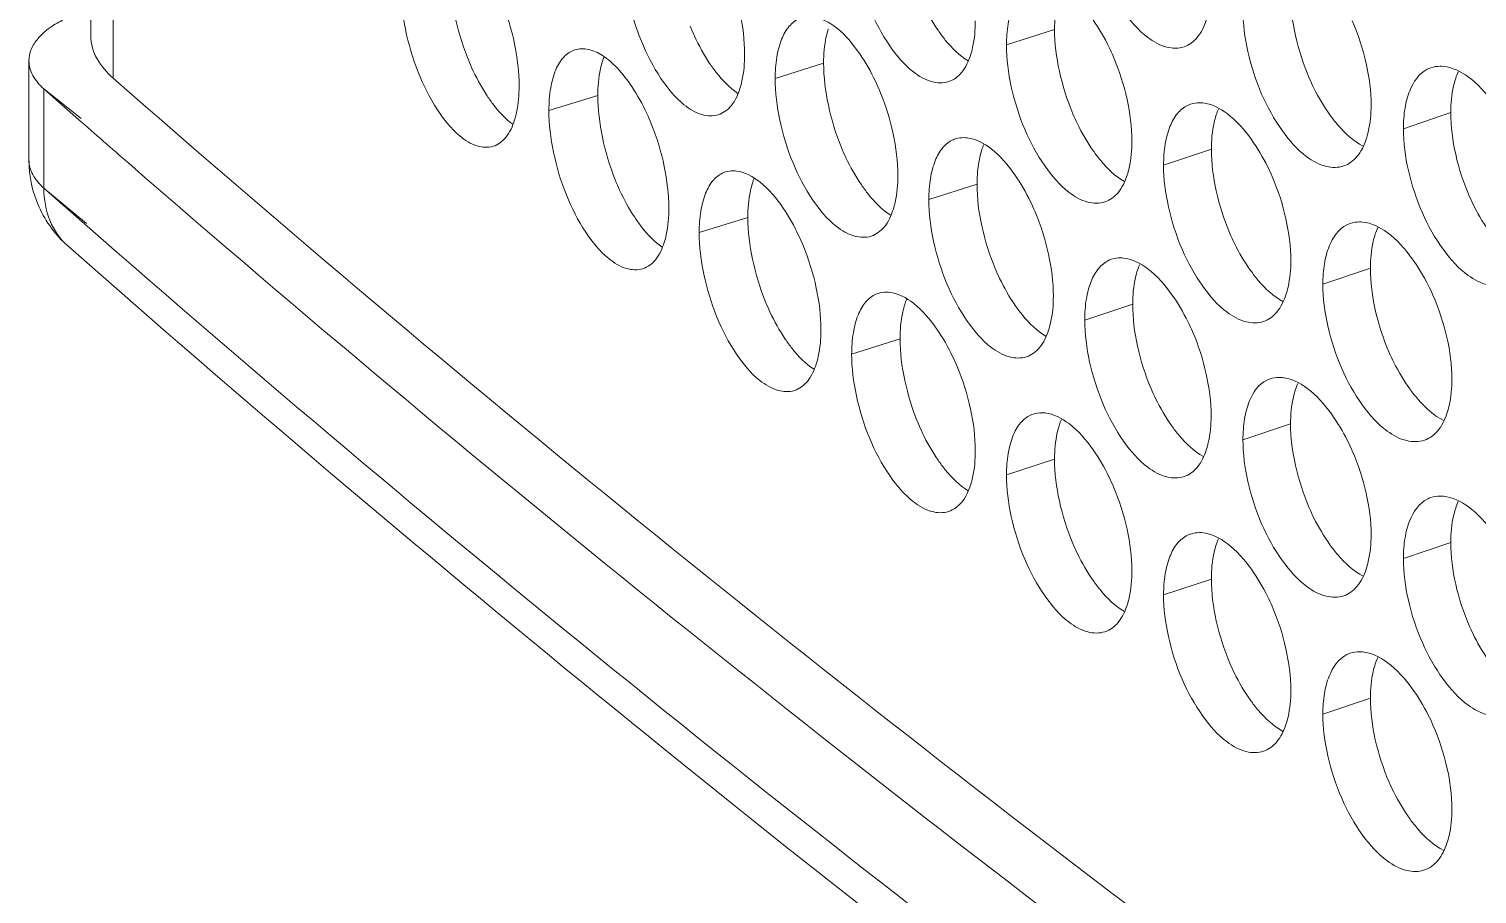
# Model space of a CAD drawing. Header units: millimetres. Extents: x 1177 to 4147, y 93 to 2194.
# Drawn here: x 2490.64 to 2517.18, y 741.37 to 757.22 of the extents above; entities that cross this region are included whole.
import ezdxf

# ---------------------------------------------------------------- set-up
doc = ezdxf.new("R2010")
doc.units = ezdxf.units.MM
doc.header["$LTSCALE"] = 0.1
doc.layers.get('0').update_dxf_attribs({"lineweight": 13})
doc.layers.add('标注', color=251, linetype='Continuous', lineweight=9)

# ---------------------------------------------------------------- blocks, each defined once
blk = doc.blocks.new('02')
for p, q in [((4328.801, 672.837), (4328.801, 680.658)), ((4329.392, 671.722), (4329.392, 680.019)), ((4327.185, 672.181), (4327.185, 669.581)), ((4328.551, 670.665), (4327.576, 671.441)), ((4328.194, 670.897), (4327.576, 671.441)), ((4327.576, 671.441), (4327.576, 668.843)), ((4328.482, 670.645), (4328.194, 670.897)), ((4328.688, 667.92), (4327.576, 668.843)), ((4328.641, 667.907), (4327.576, 668.843)), ((4328.203, 667.331), (4328.203, 667.331))]:
    blk.add_line(p, q)
blk.add_arc((4630.977, 1015.799), 458.95, 228.76839, 228.9865)
for points, knots in [([(4328.064, 673.242), (4327.934, 673.177), (4327.699, 673.036), (4327.413, 672.779), (4327.229, 672.491), (4327.185, 672.28), (4327.185, 672.181)], [0, 0, 0, 0, 0.301576, 0.565308, 0.793495, 1, 1, 1, 1]), ([(4328.801, 672.837), (4328.801, 672.728), (4328.823, 672.581), (4328.87, 672.442), (4328.883, 672.407)], [0, 0, 0, 0, 0.743533, 1, 1, 1, 1]), ([(4328.883, 672.407), (4328.907, 672.346), (4329.032, 672.087), (4329.227, 671.867), (4329.392, 671.722)], [0, 0, 0, 0, 0.230667, 1, 1, 1, 1]), ([(4327.185, 672.181), (4327.185, 672.049), (4327.268, 671.762), (4327.461, 671.542), (4327.576, 671.441)], [0, 0, 0, 0, 0.46273, 1, 1, 1, 1]), ([(4627.348, 522.744), (4597.363, 531.299), (4553.55, 545.69), (4497.641, 568.487), (4458.71, 586.649), (4422.281, 606.068), (4388.51, 626.659), (4357.551, 648.334), (4338.416, 663.815), (4329.392, 671.722)], [0, 0, 0, 0, 0.278685, 0.411475, 0.539478, 0.662459, 0.780251, 0.892768, 1, 1, 1, 1]), ([(4328.201, 667.333), (4327.886, 667.611), (4327.367, 668.309), (4327.185, 669.16), (4327.186, 669.581)], [0, 0, 0, 0, 0.499657, 1, 1, 1, 1]), ([(4327.576, 668.843), (4327.461, 668.944), (4327.269, 669.163), (4327.185, 669.449), (4327.185, 669.581)], [0, 0, 0, 0, 0.537199, 1, 1, 1, 1]), ([(4626.906, 521.428), (4597.052, 529.945), (4553.424, 544.261), (4497.732, 566.923), (4458.929, 584.973), (4422.597, 604.269), (4388.892, 624.729), (4357.964, 646.263), (4338.829, 661.641), (4329.798, 669.496)], [0, 0, 0, 0, 0.278468, 0.411196, 0.539177, 0.662176, 0.780023, 0.892638, 1, 1, 1, 1]), ([(4328.201, 667.333), (4328, 667.51), (4327.67, 667.987), (4327.576, 668.553), (4327.576, 668.843)], [0, 0, 0, 0, 0.480778, 1, 1, 1, 1]), ([(4628.518, 518.372), (4598.337, 526.935), (4554.235, 541.353), (4497.955, 564.22), (4458.766, 582.448), (4422.099, 601.945), (4388.114, 622.628), (4356.965, 644.402), (4337.717, 659.96), (4328.641, 667.907)], [0, 0, 0, 0, 0.278732, 0.411552, 0.539576, 0.662563, 0.780343, 0.892822, 1, 1, 1, 1]), ([(4328.202, 667.332), (4337.3, 659.316), (4356.601, 643.626), (4387.852, 621.677), (4421.956, 600.844), (4458.755, 581.215), (4498.091, 562.874), (4554.59, 539.876), (4598.873, 525.389), (4629.18, 516.79)], [0, 0, 0, 0, 0.107262, 0.219794, 0.337581, 0.460553, 0.588547, 0.721328, 1, 1, 1, 1])]:
    blk.add_open_spline(points, degree=3, knots=knots)
at = {"layer": '标注'}
for p, q in [((4354.039, 673), (4352.78, 672.592)), ((4347.992, 672.115), (4346.722, 671.716)), ((4342.08, 671.271), (4340.799, 670.881)), ((4364.411, 670.822), (4363.172, 670.4)), ((4358.144, 669.864), (4356.893, 669.451)), ((4352.008, 668.95), (4350.746, 668.545)), ((4346.007, 668.079), (4344.733, 667.683)), ((4362.307, 666.748), (4361.064, 666.329)), ((4356.084, 665.805), (4354.829, 665.394)), ((4349.993, 664.905), (4348.726, 664.503)), ((4360.218, 662.679), (4358.971, 662.262)), ((4354.039, 661.75), (4352.78, 661.342)), ((4364.411, 659.572), (4363.172, 659.15)), ((4358.144, 658.614), (4356.893, 658.201)), ((4362.307, 655.498), (4361.064, 655.079))]:
    blk.add_line(p, q, dxfattribs=at)
for centre, radius, start, end in [((4344.003, 671.604), 1.889, 159.2059, 162.6715), ((4364.121, 671.316), 0.718, 108.8885, 116.9547), ((4357.817, 670.389), 0.689, 108.3587, 115.3644), ((4351.646, 669.506), 0.661, 107.8363, 113.7), ((4353.87, 669.287), 1.825, 157.5283, 162.138), ((4345.609, 668.665), 0.633, 107.3212, 111.9576), ((4347.904, 668.414), 1.862, 158.5276, 162.4554), ((4362.005, 667.252), 0.708, 108.7111, 116.4326), ((4355.745, 666.34), 0.68, 108.1838, 114.818), ((4349.619, 665.471), 0.651, 107.6638, 113.1281), ((4351.866, 665.241), 1.837, 157.8589, 162.2429), ((4359.904, 663.193), 0.699, 108.5345, 115.9025), ((4353.688, 662.295), 0.67, 108.0096, 114.2633), ((4355.89, 662.088), 1.814, 157.2003, 162.034), ((4364.121, 660.066), 0.718, 108.8885, 116.9547), ((4357.817, 659.139), 0.689, 108.3587, 115.3644), ((4362.005, 656.002), 0.708, 108.7111, 116.4326)]:
    blk.add_arc(centre, radius, start, end, dxfattribs=at)
for points, knots in [([(4354.829, 676.644), (4354.829, 676.278), (4354.929, 675.522), (4355.269, 674.444), (4355.781, 673.501), (4356.232, 672.978), (4356.479, 672.791)], [0, 0, 0, 0, 0.255252, 0.52708, 0.784259, 1, 1, 1, 1]), ([(4348.726, 675.753), (4348.726, 675.387), (4348.824, 674.631), (4349.157, 673.551), (4349.657, 672.605), (4350.098, 672.078), (4350.341, 671.888)], [0, 0, 0, 0, 0.255833, 0.528153, 0.785258, 1, 1, 1, 1]), ([(4342.758, 674.905), (4342.758, 674.538), (4342.853, 673.782), (4343.179, 672.701), (4343.667, 671.752), (4344.099, 671.221), (4344.336, 671.029)], [0, 0, 0, 0, 0.256412, 0.529221, 0.786254, 1, 1, 1, 1]), ([(4345.924, 672.352), (4345.924, 672.718), (4345.828, 673.474), (4345.607, 674.201), (4345.459, 674.561)], [0, 0, 0, 0, 0.484437, 1, 1, 1, 1]), ([(4338.214, 674.482), (4338.214, 674.115), (4338.307, 673.359), (4338.52, 672.629), (4338.664, 672.267)], [0, 0, 0, 0, 0.484725, 1, 1, 1, 1]), ([(4353.413, 674.156), (4353.311, 674.11), (4353.114, 673.948), (4352.922, 673.587), (4352.804, 673.122), (4352.78, 672.777), (4352.78, 672.592)], [0, 0, 0, 0, 0.190641, 0.415947, 0.685903, 1, 1, 1, 1]), ([(4336.925, 674.098), (4336.925, 673.731), (4337.018, 672.975), (4337.335, 671.892), (4337.812, 670.941), (4338.234, 670.405), (4338.467, 670.211)], [0, 0, 0, 0, 0.256988, 0.530284, 0.787246, 1, 1, 1, 1]), ([(4350.464, 673.947), (4350.501, 673.858), (4350.651, 673.522), (4350.833, 673.2), (4350.988, 672.976)], [0, 0, 0, 0, 0.260144, 1, 1, 1, 1]), ([(4354.165, 673.897), (4354.143, 673.832), (4354.065, 673.539), (4354.039, 673.234), (4354.039, 673)], [0, 0, 0, 0, 0.226444, 1, 1, 1, 1]), ([(4360.218, 673.929), (4360.218, 673.563), (4360.319, 672.807), (4360.551, 672.084), (4360.707, 671.726)], [0, 0, 0, 0, 0.484301, 1, 1, 1, 1]), ([(4340.019, 671.523), (4340.019, 671.889), (4339.925, 672.645), (4339.709, 673.374), (4339.564, 673.736)], [0, 0, 0, 0, 0.484554, 1, 1, 1, 1]), ([(4358.971, 673.512), (4358.971, 673.146), (4359.072, 672.39), (4359.418, 671.313), (4359.938, 670.373), (4360.395, 669.852), (4360.644, 669.667)], [0, 0, 0, 0, 0.254863, 0.526363, 0.783591, 1, 1, 1, 1]), ([(4344.496, 673.086), (4344.532, 672.998), (4344.679, 672.661), (4344.857, 672.337), (4345.008, 672.111)], [0, 0, 0, 0, 0.260408, 1, 1, 1, 1]), ([(4347.36, 673.284), (4347.258, 673.241), (4347.058, 673.083), (4346.865, 672.721), (4346.746, 672.252), (4346.722, 671.903), (4346.722, 671.716)], [0, 0, 0, 0, 0.188092, 0.412143, 0.683021, 1, 1, 1, 1]), ([(4348.939, 672.358), (4348.766, 672.611), (4348.428, 673.027), (4347.935, 673.301), (4347.711, 673.328)], [0, 0, 0, 0, 0.576575, 1, 1, 1, 1]), ([(4348.115, 673.011), (4348.095, 672.946), (4348.017, 672.653), (4347.992, 672.348), (4347.992, 672.115)], [0, 0, 0, 0, 0.226033, 1, 1, 1, 1]), ([(4351.839, 672.327), (4351.86, 672.392), (4351.939, 672.684), (4351.964, 672.989), (4351.964, 673.223)], [0, 0, 0, 0, 0.22638, 1, 1, 1, 1]), ([(4354.039, 673), (4354.039, 672.634), (4354.138, 671.878), (4354.365, 671.153), (4354.517, 670.794)], [0, 0, 0, 0, 0.484416, 1, 1, 1, 1]), ([(4355.582, 672.281), (4355.544, 672.369), (4355.391, 672.705), (4355.204, 673.027), (4355.047, 673.25)], [0, 0, 0, 0, 0.259857, 1, 1, 1, 1]), ([(4357.429, 672.544), (4357.562, 672.588), (4357.824, 672.788), (4357.956, 673.078), (4358.009, 673.24)], [0, 0, 0, 0, 0.450132, 1, 1, 1, 1]), ([(4362.327, 671.021), (4362.327, 671.386), (4362.225, 672.142), (4361.99, 672.864), (4361.834, 673.221)], [0, 0, 0, 0, 0.484127, 1, 1, 1, 1]), ([(4350.988, 672.976), (4351.048, 672.889), (4351.271, 672.588), (4351.543, 672.315), (4351.774, 672.175)], [0, 0, 0, 0, 0.281645, 1, 1, 1, 1]), ([(4356.479, 672.791), (4356.627, 672.679), (4356.927, 672.505), (4357.286, 672.497), (4357.429, 672.544)], [0, 0, 0, 0, 0.551821, 1, 1, 1, 1]), ([(4338.664, 672.267), (4338.699, 672.178), (4338.842, 671.841), (4339.016, 671.516), (4339.164, 671.289)], [0, 0, 0, 0, 0.260671, 1, 1, 1, 1]), ([(4341.48, 672.465), (4341.372, 672.433), (4341.157, 672.288), (4340.95, 671.922), (4340.824, 671.439), (4340.799, 671.077), (4340.799, 670.881)], [0, 0, 0, 0, 0.184776, 0.405862, 0.677804, 1, 1, 1, 1]), ([(4342.966, 671.508), (4342.854, 671.676), (4342.627, 671.973), (4342.244, 672.315), (4341.855, 672.5), (4341.59, 672.499), (4341.48, 672.465)], [0, 0, 0, 0, 0.324351, 0.596195, 0.815556, 1, 1, 1, 1]), ([(4345.802, 671.457), (4345.822, 671.522), (4345.899, 671.814), (4345.924, 672.118), (4345.924, 672.352)], [0, 0, 0, 0, 0.225969, 1, 1, 1, 1]), ([(4349.463, 671.385), (4349.427, 671.474), (4349.276, 671.81), (4349.094, 672.133), (4348.939, 672.358)], [0, 0, 0, 0, 0.260123, 1, 1, 1, 1]), ([(4351.265, 671.633), (4351.396, 671.675), (4351.657, 671.875), (4351.786, 672.164), (4351.839, 672.327)], [0, 0, 0, 0, 0.447449, 1, 1, 1, 1]), ([(4352.78, 672.592), (4352.78, 672.226), (4352.879, 671.47), (4353.217, 670.392), (4353.725, 669.448), (4354.173, 668.923), (4354.418, 668.735)], [0, 0, 0, 0, 0.255445, 0.527438, 0.784592, 1, 1, 1, 1]), ([(4356.065, 670.077), (4356.065, 670.443), (4355.965, 671.199), (4355.735, 671.923), (4355.582, 672.281)], [0, 0, 0, 0, 0.484243, 1, 1, 1, 1]), ([(4342.2, 672.167), (4342.18, 672.102), (4342.104, 671.809), (4342.08, 671.505), (4342.08, 671.271)], [0, 0, 0, 0, 0.225626, 1, 1, 1, 1]), ([(4345.008, 672.111), (4345.065, 672.027), (4345.275, 671.736), (4345.529, 671.468), (4345.746, 671.326)], [0, 0, 0, 0, 0.280712, 1, 1, 1, 1]), ([(4347.992, 672.115), (4347.992, 671.748), (4348.089, 670.992), (4348.311, 670.265), (4348.46, 669.905)], [0, 0, 0, 0, 0.484532, 1, 1, 1, 1]), ([(4350.341, 671.888), (4350.484, 671.776), (4350.774, 671.602), (4351.125, 671.588), (4351.265, 671.633)], [0, 0, 0, 0, 0.553517, 1, 1, 1, 1]), ([(4363.795, 671.956), (4363.579, 671.846), (4363.334, 671.477), (4363.197, 670.92), (4363.172, 670.58), (4363.172, 670.4)], [0, 0, 0, 0, 0.417976, 0.688317, 1, 1, 1, 1]), ([(4364.219, 672.031), (4364.19, 672.034), (4364.079, 672.039), (4363.966, 672.022), (4363.888, 671.995)], [0, 0, 0, 0, 0.25872, 1, 1, 1, 1]), ([(4365.52, 671.085), (4365.334, 671.336), (4364.97, 671.751), (4364.453, 672.009), (4364.219, 672.031)], [0, 0, 0, 0, 0.570761, 1, 1, 1, 1]), ([(4339.899, 670.629), (4339.919, 670.694), (4339.995, 670.986), (4340.019, 671.29), (4340.019, 671.523)], [0, 0, 0, 0, 0.225563, 1, 1, 1, 1]), ([(4343.479, 670.531), (4343.443, 670.62), (4343.296, 670.958), (4343.118, 671.282), (4342.966, 671.508)], [0, 0, 0, 0, 0.260387, 1, 1, 1, 1]), ([(4346.722, 671.716), (4346.722, 671.349), (4346.819, 670.593), (4347.149, 669.513), (4347.646, 668.566), (4348.084, 668.037), (4348.324, 667.847)], [0, 0, 0, 0, 0.256026, 0.528509, 0.78559, 1, 1, 1, 1]), ([(4360.707, 671.726), (4360.745, 671.638), (4360.901, 671.303), (4361.09, 670.983), (4361.249, 670.761)], [0, 0, 0, 0, 0.2597, 1, 1, 1, 1]), ([(4364.542, 671.721), (4364.52, 671.656), (4364.438, 671.363), (4364.411, 671.057), (4364.411, 670.822)], [0, 0, 0, 0, 0.22714, 1, 1, 1, 1]), ([(4339.164, 671.289), (4339.217, 671.208), (4339.414, 670.926), (4339.651, 670.665), (4339.853, 670.52)], [0, 0, 0, 0, 0.279659, 1, 1, 1, 1]), ([(4342.08, 671.271), (4342.08, 670.905), (4342.174, 670.148), (4342.391, 669.42), (4342.537, 669.059)], [0, 0, 0, 0, 0.484648, 1, 1, 1, 1]), ([(4345.235, 670.765), (4345.365, 670.806), (4345.625, 671.006), (4345.75, 671.294), (4345.802, 671.457)], [0, 0, 0, 0, 0.444646, 1, 1, 1, 1]), ([(4349.936, 669.178), (4349.936, 669.544), (4349.838, 670.3), (4349.614, 671.025), (4349.463, 671.385)], [0, 0, 0, 0, 0.48436, 1, 1, 1, 1]), ([(4340.799, 670.881), (4340.799, 670.515), (4340.893, 669.758), (4341.216, 668.677), (4341.7, 667.727), (4342.129, 667.194), (4342.365, 667.002)], [0, 0, 0, 0, 0.256604, 0.529576, 0.786585, 1, 1, 1, 1]), ([(4344.336, 671.029), (4344.475, 670.917), (4344.755, 670.742), (4345.098, 670.723), (4345.235, 670.765)], [0, 0, 0, 0, 0.555309, 1, 1, 1, 1]), ([(4354.517, 670.794), (4354.554, 670.706), (4354.707, 670.37), (4354.891, 670.049), (4355.048, 669.825)], [0, 0, 0, 0, 0.259967, 1, 1, 1, 1]), ([(4357.522, 671.012), (4357.42, 670.963), (4357.225, 670.799), (4357.034, 670.438), (4356.916, 669.976), (4356.893, 669.634), (4356.893, 669.451)], [0, 0, 0, 0, 0.192296, 0.418401, 0.687759, 1, 1, 1, 1]), ([(4357.918, 671.075), (4357.89, 671.078), (4357.784, 671.084), (4357.675, 671.068), (4357.6, 671.043)], [0, 0, 0, 0, 0.258817, 1, 1, 1, 1]), ([(4359.192, 670.119), (4359.011, 670.371), (4358.656, 670.787), (4358.148, 671.051), (4357.918, 671.075)], [0, 0, 0, 0, 0.572892, 1, 1, 1, 1]), ([(4358.272, 670.762), (4358.25, 670.697), (4358.17, 670.404), (4358.144, 670.099), (4358.144, 669.864)], [0, 0, 0, 0, 0.226721, 1, 1, 1, 1]), ([(4361.249, 670.761), (4361.316, 670.67), (4361.561, 670.356), (4361.863, 670.074), (4362.117, 669.942)], [0, 0, 0, 0, 0.282942, 1, 1, 1, 1]), ([(4362.197, 670.123), (4362.219, 670.188), (4362.3, 670.481), (4362.327, 670.786), (4362.327, 671.021)], [0, 0, 0, 0, 0.227075, 1, 1, 1, 1]), ([(4364.411, 670.822), (4364.411, 670.456), (4364.514, 669.701), (4364.749, 668.978), (4364.907, 668.622)], [0, 0, 0, 0, 0.484224, 1, 1, 1, 1]), ([(4339.34, 669.94), (4339.469, 669.979), (4339.727, 670.179), (4339.848, 670.466), (4339.899, 670.629)], [0, 0, 0, 0, 0.441719, 1, 1, 1, 1]), ([(4343.941, 668.321), (4343.941, 668.687), (4343.845, 669.443), (4343.626, 670.171), (4343.479, 670.531)], [0, 0, 0, 0, 0.484476, 1, 1, 1, 1]), ([(4363.172, 670.4), (4363.172, 670.034), (4363.275, 669.278), (4363.626, 668.202), (4364.153, 667.264), (4364.616, 666.746), (4364.869, 666.562)], [0, 0, 0, 0, 0.254475, 0.525644, 0.782923, 1, 1, 1, 1]), ([(4338.467, 670.211), (4338.602, 670.099), (4338.872, 669.923), (4339.207, 669.899), (4339.34, 669.94)], [0, 0, 0, 0, 0.557203, 1, 1, 1, 1]), ([(4351.381, 670.111), (4351.278, 670.066), (4351.081, 669.905), (4350.888, 669.543), (4350.769, 669.077), (4350.746, 668.731), (4350.746, 668.545)], [0, 0, 0, 0, 0.1898, 0.414696, 0.684955, 1, 1, 1, 1]), ([(4351.749, 670.162), (4351.723, 670.165), (4351.62, 670.172), (4351.516, 670.158), (4351.444, 670.135)], [0, 0, 0, 0, 0.258928, 1, 1, 1, 1]), ([(4352.996, 669.198), (4352.819, 669.451), (4352.475, 669.866), (4351.975, 670.136), (4351.749, 670.162)], [0, 0, 0, 0, 0.575082, 1, 1, 1, 1]), ([(4355.938, 669.181), (4355.959, 669.246), (4356.039, 669.538), (4356.065, 669.843), (4356.065, 670.077)], [0, 0, 0, 0, 0.226657, 1, 1, 1, 1]), ([(4359.735, 669.153), (4359.697, 669.241), (4359.541, 669.576), (4359.352, 669.897), (4359.192, 670.119)], [0, 0, 0, 0, 0.259679, 1, 1, 1, 1]), ([(4361.612, 669.426), (4361.746, 669.471), (4362.008, 669.671), (4362.143, 669.961), (4362.197, 670.123)], [0, 0, 0, 0, 0.451858, 1, 1, 1, 1]), ([(4348.46, 669.905), (4348.496, 669.817), (4348.645, 669.48), (4348.826, 669.158), (4348.98, 668.933)], [0, 0, 0, 0, 0.260232, 1, 1, 1, 1]), ([(4352.133, 669.847), (4352.112, 669.782), (4352.034, 669.489), (4352.008, 669.184), (4352.008, 668.95)], [0, 0, 0, 0, 0.226307, 1, 1, 1, 1]), ([(4355.048, 669.825), (4355.111, 669.736), (4355.343, 669.431), (4355.627, 669.154), (4355.867, 669.017)], [0, 0, 0, 0, 0.282202, 1, 1, 1, 1]), ([(4358.144, 669.864), (4358.144, 669.498), (4358.244, 668.743), (4358.474, 668.019), (4358.629, 667.661)], [0, 0, 0, 0, 0.484339, 1, 1, 1, 1]), ([(4360.644, 669.667), (4360.796, 669.554), (4361.102, 669.382), (4361.467, 669.377), (4361.612, 669.426)], [0, 0, 0, 0, 0.550741, 1, 1, 1, 1]), ([(4345.373, 669.252), (4345.27, 669.21), (4345.069, 669.054), (4344.876, 668.691), (4344.756, 668.222), (4344.733, 667.871), (4344.733, 667.683)], [0, 0, 0, 0, 0.187225, 0.410841, 0.682034, 1, 1, 1, 1]), ([(4345.714, 669.293), (4345.689, 669.296), (4345.59, 669.304), (4345.49, 669.291), (4345.421, 669.269)], [0, 0, 0, 0, 0.259055, 1, 1, 1, 1]), ([(4346.933, 668.32), (4346.761, 668.573), (4346.426, 668.989), (4345.936, 669.265), (4345.714, 669.293)], [0, 0, 0, 0, 0.577332, 1, 1, 1, 1]), ([(4356.893, 669.451), (4356.893, 669.085), (4356.993, 668.329), (4357.336, 667.251), (4357.852, 666.309), (4358.306, 665.787), (4358.554, 665.601)], [0, 0, 0, 0, 0.255058, 0.526721, 0.783925, 1, 1, 1, 1]), ([(4342.537, 669.059), (4342.573, 668.97), (4342.718, 668.633), (4342.895, 668.309), (4343.045, 668.082)], [0, 0, 0, 0, 0.260496, 1, 1, 1, 1]), ([(4346.129, 668.975), (4346.108, 668.91), (4346.031, 668.617), (4346.007, 668.313), (4346.007, 668.079)], [0, 0, 0, 0, 0.225897, 1, 1, 1, 1]), ([(4348.98, 668.933), (4349.038, 668.847), (4349.258, 668.549), (4349.523, 668.278), (4349.749, 668.137)], [0, 0, 0, 0, 0.281347, 1, 1, 1, 1]), ([(4349.811, 668.282), (4349.832, 668.347), (4349.911, 668.639), (4349.936, 668.944), (4349.936, 669.178)], [0, 0, 0, 0, 0.226242, 1, 1, 1, 1]), ([(4352.008, 668.95), (4352.008, 668.584), (4352.107, 667.828), (4352.332, 667.102), (4352.483, 666.743)], [0, 0, 0, 0, 0.484455, 1, 1, 1, 1]), ([(4353.528, 668.228), (4353.49, 668.316), (4353.338, 668.652), (4353.153, 668.974), (4352.996, 669.198)], [0, 0, 0, 0, 0.259945, 1, 1, 1, 1]), ([(4355.359, 668.486), (4355.492, 668.529), (4355.754, 668.729), (4355.884, 669.019), (4355.938, 669.181)], [0, 0, 0, 0, 0.449251, 1, 1, 1, 1]), ([(4360.225, 666.951), (4360.225, 667.317), (4360.123, 668.072), (4359.891, 668.796), (4359.735, 669.153)], [0, 0, 0, 0, 0.484165, 1, 1, 1, 1]), ([(4350.746, 668.545), (4350.746, 668.179), (4350.844, 667.423), (4351.18, 666.344), (4351.684, 665.399), (4352.128, 664.873), (4352.372, 664.684)], [0, 0, 0, 0, 0.255639, 0.527795, 0.784925, 1, 1, 1, 1]), ([(4354.418, 668.735), (4354.565, 668.623), (4354.861, 668.449), (4355.217, 668.439), (4355.359, 668.486)], [0, 0, 0, 0, 0.552376, 1, 1, 1, 1]), ([(4364.907, 668.622), (4364.945, 668.534), (4365.103, 668.2), (4365.295, 667.881), (4365.457, 667.66)], [0, 0, 0, 0, 0.259522, 1, 1, 1, 1]), ([(4343.045, 668.082), (4343.1, 668), (4343.306, 667.711), (4343.555, 667.446), (4343.766, 667.302)], [0, 0, 0, 0, 0.280375, 1, 1, 1, 1]), ([(4343.819, 667.426), (4343.84, 667.491), (4343.916, 667.783), (4343.941, 668.087), (4343.941, 668.321)], [0, 0, 0, 0, 0.225833, 1, 1, 1, 1]), ([(4346.007, 668.079), (4346.007, 667.712), (4346.102, 666.956), (4346.323, 666.229), (4346.471, 665.868)], [0, 0, 0, 0, 0.484571, 1, 1, 1, 1]), ([(4347.454, 667.346), (4347.417, 667.434), (4347.268, 667.771), (4347.087, 668.095), (4346.933, 668.32)], [0, 0, 0, 0, 0.260211, 1, 1, 1, 1]), ([(4349.24, 667.589), (4349.371, 667.631), (4349.632, 667.831), (4349.759, 668.12), (4349.811, 668.282)], [0, 0, 0, 0, 0.446528, 1, 1, 1, 1]), ([(4354.007, 666.023), (4354.007, 666.389), (4353.908, 667.144), (4353.68, 667.869), (4353.528, 668.228)], [0, 0, 0, 0, 0.484282, 1, 1, 1, 1]), ([(4348.324, 667.847), (4348.466, 667.735), (4348.753, 667.56), (4349.101, 667.545), (4349.24, 667.589)], [0, 0, 0, 0, 0.554103, 1, 1, 1, 1]), ([(4361.689, 667.886), (4361.473, 667.779), (4361.227, 667.409), (4361.089, 666.851), (4361.064, 666.51), (4361.064, 666.329)], [0, 0, 0, 0, 0.41671, 0.687379, 1, 1, 1, 1]), ([(4362.104, 667.957), (4362.076, 667.96), (4361.966, 667.966), (4361.855, 667.949), (4361.778, 667.923)], [0, 0, 0, 0, 0.258751, 1, 1, 1, 1]), ([(4363.396, 667.008), (4363.212, 667.26), (4362.851, 667.674), (4362.336, 667.935), (4362.104, 667.957)], [0, 0, 0, 0, 0.571465, 1, 1, 1, 1]), ([(4343.255, 666.735), (4343.385, 666.775), (4343.644, 666.975), (4343.768, 667.264), (4343.819, 667.426)], [0, 0, 0, 0, 0.443684, 1, 1, 1, 1]), ([(4344.733, 667.683), (4344.733, 667.317), (4344.829, 666.56), (4345.156, 665.479), (4345.649, 664.532), (4346.084, 664.002), (4346.323, 663.811)], [0, 0, 0, 0, 0.256219, 0.528865, 0.785923, 1, 1, 1, 1]), ([(4347.923, 665.138), (4347.923, 665.504), (4347.825, 666.259), (4347.603, 666.986), (4347.454, 667.346)], [0, 0, 0, 0, 0.484398, 1, 1, 1, 1]), ([(4358.629, 667.661), (4358.667, 667.573), (4358.821, 667.237), (4359.009, 666.917), (4359.168, 666.694)], [0, 0, 0, 0, 0.259789, 1, 1, 1, 1]), ([(4362.437, 667.646), (4362.415, 667.581), (4362.334, 667.288), (4362.307, 666.983), (4362.307, 666.748)], [0, 0, 0, 0, 0.227, 1, 1, 1, 1]), ([(4342.365, 667.002), (4342.502, 666.89), (4342.779, 666.714), (4343.119, 666.694), (4343.255, 666.735)], [0, 0, 0, 0, 0.555929, 1, 1, 1, 1]), ([(4355.46, 666.957), (4355.358, 666.909), (4355.162, 666.746), (4354.971, 666.385), (4354.852, 665.921), (4354.829, 665.578), (4354.829, 665.394)], [0, 0, 0, 0, 0.191473, 0.417182, 0.686837, 1, 1, 1, 1]), ([(4355.847, 667.016), (4355.82, 667.019), (4355.714, 667.025), (4355.608, 667.01), (4355.533, 666.986)], [0, 0, 0, 0, 0.258853, 1, 1, 1, 1]), ([(4357.112, 666.057), (4356.932, 666.31), (4356.581, 666.725), (4356.076, 666.991), (4355.847, 667.016)], [0, 0, 0, 0, 0.573616, 1, 1, 1, 1]), ([(4360.096, 666.054), (4360.118, 666.119), (4360.198, 666.412), (4360.225, 666.717), (4360.225, 666.951)], [0, 0, 0, 0, 0.226935, 1, 1, 1, 1]), ([(4363.947, 666.044), (4363.908, 666.132), (4363.749, 666.467), (4363.558, 666.787), (4363.396, 667.008)], [0, 0, 0, 0, 0.2595, 1, 1, 1, 1]), ([(4352.483, 666.743), (4352.52, 666.655), (4352.671, 666.319), (4352.855, 665.997), (4353.01, 665.773)], [0, 0, 0, 0, 0.260055, 1, 1, 1, 1]), ([(4356.211, 666.702), (4356.189, 666.637), (4356.11, 666.344), (4356.084, 666.039), (4356.084, 665.805)], [0, 0, 0, 0, 0.226582, 1, 1, 1, 1]), ([(4359.168, 666.694), (4359.233, 666.604), (4359.473, 666.292), (4359.769, 666.012), (4360.019, 665.878)], [0, 0, 0, 0, 0.282708, 1, 1, 1, 1]), ([(4362.307, 666.748), (4362.307, 666.382), (4362.409, 665.627), (4362.643, 664.904), (4362.799, 664.547)], [0, 0, 0, 0, 0.484262, 1, 1, 1, 1]), ([(4364.869, 666.562), (4365.023, 666.45), (4365.337, 666.278), (4365.706, 666.276), (4365.854, 666.327)], [0, 0, 0, 0, 0.549699, 1, 1, 1, 1]), ([(4361.064, 666.329), (4361.064, 665.963), (4361.166, 665.207), (4361.515, 664.13), (4362.038, 663.191), (4362.498, 662.671), (4362.749, 662.487)], [0, 0, 0, 0, 0.254669, 0.526003, 0.783257, 1, 1, 1, 1]), ([(4346.471, 665.868), (4346.507, 665.78), (4346.655, 665.443), (4346.834, 665.12), (4346.987, 664.895)], [0, 0, 0, 0, 0.26032, 1, 1, 1, 1]), ([(4349.363, 666.07), (4349.26, 666.026), (4349.062, 665.866), (4348.869, 665.505), (4348.75, 665.037), (4348.726, 664.69), (4348.726, 664.503)], [0, 0, 0, 0, 0.188951, 0.413428, 0.683995, 1, 1, 1, 1]), ([(4349.722, 666.118), (4349.696, 666.121), (4349.595, 666.128), (4349.493, 666.114), (4349.421, 666.092)], [0, 0, 0, 0, 0.258969, 1, 1, 1, 1]), ([(4350.96, 665.151), (4350.785, 665.403), (4350.444, 665.819), (4349.948, 666.091), (4349.722, 666.118)], [0, 0, 0, 0, 0.575826, 1, 1, 1, 1]), ([(4350.117, 665.802), (4350.096, 665.736), (4350.018, 665.444), (4349.993, 665.139), (4349.993, 664.905)], [0, 0, 0, 0, 0.226169, 1, 1, 1, 1]), ([(4353.881, 665.126), (4353.902, 665.191), (4353.981, 665.484), (4354.007, 665.789), (4354.007, 666.023)], [0, 0, 0, 0, 0.226518, 1, 1, 1, 1]), ([(4356.084, 665.805), (4356.084, 665.439), (4356.183, 664.683), (4356.412, 663.958), (4356.565, 663.6)], [0, 0, 0, 0, 0.484378, 1, 1, 1, 1]), ([(4357.651, 665.09), (4357.613, 665.178), (4357.458, 665.513), (4357.271, 665.834), (4357.112, 666.057)], [0, 0, 0, 0, 0.259768, 1, 1, 1, 1]), ([(4359.513, 665.357), (4359.646, 665.402), (4359.909, 665.602), (4360.042, 665.892), (4360.096, 666.054)], [0, 0, 0, 0, 0.451001, 1, 1, 1, 1]), ([(4364.444, 663.845), (4364.444, 664.211), (4364.34, 664.966), (4364.104, 665.688), (4363.947, 666.044)], [0, 0, 0, 0, 0.484088, 1, 1, 1, 1]), ([(4353.01, 665.773), (4353.072, 665.685), (4353.3, 665.382), (4353.577, 665.107), (4353.813, 664.968)], [0, 0, 0, 0, 0.28193, 1, 1, 1, 1]), ([(4358.554, 665.601), (4358.704, 665.489), (4359.007, 665.316), (4359.369, 665.309), (4359.513, 665.357)], [0, 0, 0, 0, 0.551276, 1, 1, 1, 1]), ([(4347.799, 664.242), (4347.82, 664.307), (4347.897, 664.599), (4347.923, 664.904), (4347.923, 665.138)], [0, 0, 0, 0, 0.226105, 1, 1, 1, 1]), ([(4351.488, 664.179), (4351.451, 664.267), (4351.299, 664.604), (4351.116, 664.926), (4350.96, 665.151)], [0, 0, 0, 0, 0.260034, 1, 1, 1, 1]), ([(4353.305, 664.432), (4353.437, 664.475), (4353.698, 664.675), (4353.828, 664.964), (4353.881, 665.126)], [0, 0, 0, 0, 0.448356, 1, 1, 1, 1]), ([(4354.829, 665.394), (4354.829, 665.028), (4354.929, 664.272), (4355.269, 663.194), (4355.781, 662.251), (4356.232, 661.728), (4356.479, 661.541)], [0, 0, 0, 0, 0.255252, 0.52708, 0.784259, 1, 1, 1, 1]), ([(4358.138, 662.887), (4358.138, 663.253), (4358.037, 664.008), (4357.806, 664.732), (4357.651, 665.09)], [0, 0, 0, 0, 0.484204, 1, 1, 1, 1]), ([(4346.987, 664.895), (4347.044, 664.81), (4347.259, 664.515), (4347.519, 664.246), (4347.74, 664.104)], [0, 0, 0, 0, 0.281036, 1, 1, 1, 1]), ([(4349.993, 664.905), (4349.993, 664.539), (4350.09, 663.783), (4350.314, 663.056), (4350.464, 662.697)], [0, 0, 0, 0, 0.484494, 1, 1, 1, 1]), ([(4352.372, 664.684), (4352.517, 664.572), (4352.81, 664.398), (4353.164, 664.386), (4353.305, 664.432)], [0, 0, 0, 0, 0.552941, 1, 1, 1, 1]), ([(4348.726, 664.503), (4348.726, 664.137), (4348.824, 663.381), (4349.157, 662.301), (4349.657, 661.355), (4350.098, 660.828), (4350.341, 660.638)], [0, 0, 0, 0, 0.255833, 0.528153, 0.785258, 1, 1, 1, 1]), ([(4362.799, 664.547), (4362.838, 664.459), (4362.995, 664.124), (4363.185, 663.804), (4363.346, 663.583)], [0, 0, 0, 0, 0.259611, 1, 1, 1, 1]), ([(4347.23, 663.55), (4347.361, 663.591), (4347.621, 663.791), (4347.747, 664.08), (4347.799, 664.242)], [0, 0, 0, 0, 0.445594, 1, 1, 1, 1]), ([(4351.964, 661.973), (4351.964, 662.339), (4351.866, 663.095), (4351.639, 663.82), (4351.488, 664.179)], [0, 0, 0, 0, 0.484321, 1, 1, 1, 1]), ([(4346.323, 663.811), (4346.463, 663.699), (4346.747, 663.524), (4347.092, 663.506), (4347.23, 663.55)], [0, 0, 0, 0, 0.554701, 1, 1, 1, 1]), ([(4356.565, 663.6), (4356.603, 663.512), (4356.757, 663.176), (4356.943, 662.855), (4357.101, 662.632)], [0, 0, 0, 0, 0.259878, 1, 1, 1, 1]), ([(4359.598, 663.822), (4359.381, 663.716), (4359.133, 663.346), (4358.996, 662.787), (4358.971, 662.444), (4358.971, 662.262)], [0, 0, 0, 0, 0.415426, 0.686428, 1, 1, 1, 1]), ([(4360.004, 663.889), (4359.976, 663.892), (4359.867, 663.897), (4359.758, 663.881), (4359.681, 663.856)], [0, 0, 0, 0, 0.258783, 1, 1, 1, 1]), ([(4361.287, 662.936), (4361.104, 663.188), (4360.746, 663.603), (4360.235, 663.865), (4360.004, 663.889)], [0, 0, 0, 0, 0.572175, 1, 1, 1, 1]), ([(4360.347, 663.577), (4360.325, 663.512), (4360.245, 663.219), (4360.218, 662.913), (4360.218, 662.679)], [0, 0, 0, 0, 0.22686, 1, 1, 1, 1]), ([(4363.346, 663.583), (4363.413, 663.49), (4363.663, 663.174), (4363.971, 662.891), (4364.229, 662.76)], [0, 0, 0, 0, 0.283164, 1, 1, 1, 1]), ([(4364.312, 662.947), (4364.334, 663.012), (4364.416, 663.305), (4364.444, 663.611), (4364.444, 663.845)], [0, 0, 0, 0, 0.227216, 1, 1, 1, 1]), ([(4353.413, 662.906), (4353.311, 662.86), (4353.114, 662.698), (4352.922, 662.337), (4352.804, 661.872), (4352.78, 661.527), (4352.78, 661.342)], [0, 0, 0, 0, 0.190641, 0.415947, 0.685903, 1, 1, 1, 1]), ([(4353.791, 662.962), (4353.764, 662.965), (4353.66, 662.971), (4353.554, 662.957), (4353.481, 662.933)], [0, 0, 0, 0, 0.25889, 1, 1, 1, 1]), ([(4355.047, 662), (4354.868, 662.253), (4354.52, 662.668), (4354.018, 662.936), (4353.791, 662.962)], [0, 0, 0, 0, 0.574346, 1, 1, 1, 1]), ([(4358.009, 661.99), (4358.031, 662.055), (4358.111, 662.347), (4358.138, 662.653), (4358.138, 662.887)], [0, 0, 0, 0, 0.226796, 1, 1, 1, 1]), ([(4361.834, 661.971), (4361.795, 662.059), (4361.638, 662.394), (4361.447, 662.714), (4361.287, 662.936)], [0, 0, 0, 0, 0.259589, 1, 1, 1, 1]), ([(4363.726, 662.249), (4363.86, 662.295), (4364.123, 662.495), (4364.258, 662.785), (4364.312, 662.947)], [0, 0, 0, 0, 0.452702, 1, 1, 1, 1]), ([(4350.464, 662.697), (4350.501, 662.608), (4350.651, 662.272), (4350.833, 661.95), (4350.988, 661.726)], [0, 0, 0, 0, 0.260144, 1, 1, 1, 1]), ([(4354.165, 662.647), (4354.143, 662.582), (4354.065, 662.289), (4354.039, 661.984), (4354.039, 661.75)], [0, 0, 0, 0, 0.226444, 1, 1, 1, 1]), ([(4357.101, 662.632), (4357.164, 662.543), (4357.401, 662.234), (4357.691, 661.955), (4357.935, 661.82)], [0, 0, 0, 0, 0.282461, 1, 1, 1, 1]), ([(4360.218, 662.679), (4360.218, 662.313), (4360.319, 661.557), (4360.551, 660.834), (4360.707, 660.476)], [0, 0, 0, 0, 0.484301, 1, 1, 1, 1]), ([(4362.749, 662.487), (4362.902, 662.375), (4363.212, 662.203), (4363.579, 662.199), (4363.726, 662.249)], [0, 0, 0, 0, 0.550215, 1, 1, 1, 1]), ([(4358.971, 662.262), (4358.971, 661.896), (4359.072, 661.14), (4359.418, 660.063), (4359.938, 659.123), (4360.395, 658.602), (4360.644, 658.417)], [0, 0, 0, 0, 0.254863, 0.526363, 0.783591, 1, 1, 1, 1]), ([(4350.988, 661.726), (4351.048, 661.639), (4351.271, 661.338), (4351.543, 661.065), (4351.774, 660.925)], [0, 0, 0, 0, 0.281645, 1, 1, 1, 1]), ([(4351.839, 661.077), (4351.86, 661.142), (4351.939, 661.434), (4351.964, 661.739), (4351.964, 661.973)], [0, 0, 0, 0, 0.22638, 1, 1, 1, 1]), ([(4354.039, 661.75), (4354.039, 661.384), (4354.138, 660.628), (4354.365, 659.903), (4354.517, 659.544)], [0, 0, 0, 0, 0.484416, 1, 1, 1, 1]), ([(4355.582, 661.031), (4355.544, 661.119), (4355.391, 661.455), (4355.204, 661.777), (4355.047, 662)], [0, 0, 0, 0, 0.259857, 1, 1, 1, 1]), ([(4357.429, 661.294), (4357.562, 661.338), (4357.824, 661.538), (4357.956, 661.828), (4358.009, 661.99)], [0, 0, 0, 0, 0.450132, 1, 1, 1, 1]), ([(4362.327, 659.771), (4362.327, 660.136), (4362.225, 660.892), (4361.99, 661.614), (4361.834, 661.971)], [0, 0, 0, 0, 0.484127, 1, 1, 1, 1]), ([(4352.78, 661.342), (4352.78, 660.976), (4352.879, 660.22), (4353.217, 659.142), (4353.725, 658.198), (4354.173, 657.673), (4354.418, 657.485)], [0, 0, 0, 0, 0.255445, 0.527438, 0.784592, 1, 1, 1, 1]), ([(4356.479, 661.541), (4356.627, 661.429), (4356.927, 661.255), (4357.286, 661.247), (4357.429, 661.294)], [0, 0, 0, 0, 0.551821, 1, 1, 1, 1]), ([(4351.265, 660.383), (4351.396, 660.425), (4351.657, 660.625), (4351.786, 660.914), (4351.839, 661.077)], [0, 0, 0, 0, 0.447449, 1, 1, 1, 1]), ([(4356.065, 658.827), (4356.065, 659.193), (4355.965, 659.949), (4355.735, 660.673), (4355.582, 661.031)], [0, 0, 0, 0, 0.484243, 1, 1, 1, 1]), ([(4350.341, 660.638), (4350.484, 660.526), (4350.774, 660.352), (4351.125, 660.338), (4351.265, 660.383)], [0, 0, 0, 0, 0.553517, 1, 1, 1, 1]), ([(4363.795, 660.706), (4363.579, 660.596), (4363.334, 660.227), (4363.197, 659.67), (4363.172, 659.33), (4363.172, 659.15)], [0, 0, 0, 0, 0.417976, 0.688317, 1, 1, 1, 1]), ([(4364.219, 660.781), (4364.19, 660.784), (4364.079, 660.789), (4363.966, 660.772), (4363.888, 660.745)], [0, 0, 0, 0, 0.25872, 1, 1, 1, 1]), ([(4365.52, 659.835), (4365.334, 660.086), (4364.97, 660.501), (4364.453, 660.759), (4364.219, 660.781)], [0, 0, 0, 0, 0.570761, 1, 1, 1, 1]), ([(4360.707, 660.476), (4360.745, 660.388), (4360.901, 660.053), (4361.09, 659.733), (4361.249, 659.511)], [0, 0, 0, 0, 0.2597, 1, 1, 1, 1]), ([(4364.542, 660.471), (4364.52, 660.406), (4364.438, 660.113), (4364.411, 659.807), (4364.411, 659.572)], [0, 0, 0, 0, 0.22714, 1, 1, 1, 1]), ([(4357.522, 659.762), (4357.42, 659.713), (4357.225, 659.549), (4357.034, 659.188), (4356.916, 658.726), (4356.893, 658.384), (4356.893, 658.201)], [0, 0, 0, 0, 0.192296, 0.418401, 0.687759, 1, 1, 1, 1]), ([(4357.918, 659.825), (4357.89, 659.828), (4357.784, 659.834), (4357.675, 659.818), (4357.6, 659.793)], [0, 0, 0, 0, 0.258817, 1, 1, 1, 1]), ([(4359.192, 658.869), (4359.011, 659.121), (4358.656, 659.537), (4358.148, 659.801), (4357.918, 659.825)], [0, 0, 0, 0, 0.572892, 1, 1, 1, 1]), ([(4362.197, 658.873), (4362.219, 658.938), (4362.3, 659.231), (4362.327, 659.536), (4362.327, 659.771)], [0, 0, 0, 0, 0.227075, 1, 1, 1, 1]), ([(4354.517, 659.544), (4354.554, 659.456), (4354.707, 659.12), (4354.891, 658.799), (4355.048, 658.575)], [0, 0, 0, 0, 0.259967, 1, 1, 1, 1]), ([(4358.272, 659.512), (4358.25, 659.447), (4358.17, 659.154), (4358.144, 658.849), (4358.144, 658.614)], [0, 0, 0, 0, 0.226721, 1, 1, 1, 1]), ([(4361.249, 659.511), (4361.316, 659.42), (4361.561, 659.106), (4361.863, 658.824), (4362.117, 658.692)], [0, 0, 0, 0, 0.282942, 1, 1, 1, 1]), ([(4364.411, 659.572), (4364.411, 659.206), (4364.514, 658.451), (4364.749, 657.728), (4364.907, 657.372)], [0, 0, 0, 0, 0.484224, 1, 1, 1, 1]), ([(4363.172, 659.15), (4363.172, 658.784), (4363.275, 658.028), (4363.626, 656.952), (4364.153, 656.014), (4364.616, 655.496), (4364.869, 655.312)], [0, 0, 0, 0, 0.254475, 0.525644, 0.782923, 1, 1, 1, 1]), ([(4355.938, 657.931), (4355.959, 657.996), (4356.039, 658.288), (4356.065, 658.593), (4356.065, 658.827)], [0, 0, 0, 0, 0.226657, 1, 1, 1, 1]), ([(4358.144, 658.614), (4358.144, 658.248), (4358.244, 657.493), (4358.474, 656.769), (4358.629, 656.411)], [0, 0, 0, 0, 0.484339, 1, 1, 1, 1]), ([(4359.735, 657.903), (4359.697, 657.991), (4359.541, 658.326), (4359.352, 658.647), (4359.192, 658.869)], [0, 0, 0, 0, 0.259679, 1, 1, 1, 1]), ([(4361.612, 658.176), (4361.746, 658.221), (4362.008, 658.421), (4362.143, 658.711), (4362.197, 658.873)], [0, 0, 0, 0, 0.451858, 1, 1, 1, 1]), ([(4355.048, 658.575), (4355.111, 658.486), (4355.343, 658.181), (4355.627, 657.904), (4355.867, 657.767)], [0, 0, 0, 0, 0.282202, 1, 1, 1, 1]), ([(4360.644, 658.417), (4360.796, 658.304), (4361.102, 658.132), (4361.467, 658.127), (4361.612, 658.176)], [0, 0, 0, 0, 0.550741, 1, 1, 1, 1]), ([(4355.359, 657.236), (4355.492, 657.279), (4355.754, 657.479), (4355.884, 657.769), (4355.938, 657.931)], [0, 0, 0, 0, 0.449251, 1, 1, 1, 1]), ([(4356.893, 658.201), (4356.893, 657.835), (4356.993, 657.079), (4357.336, 656.001), (4357.852, 655.059), (4358.306, 654.537), (4358.554, 654.351)], [0, 0, 0, 0, 0.255058, 0.526721, 0.783925, 1, 1, 1, 1]), ([(4360.225, 655.701), (4360.225, 656.067), (4360.123, 656.822), (4359.891, 657.546), (4359.735, 657.903)], [0, 0, 0, 0, 0.484165, 1, 1, 1, 1]), ([(4354.418, 657.485), (4354.565, 657.373), (4354.861, 657.199), (4355.217, 657.189), (4355.359, 657.236)], [0, 0, 0, 0, 0.552376, 1, 1, 1, 1]), ([(4364.907, 657.372), (4364.945, 657.284), (4365.103, 656.95), (4365.295, 656.631), (4365.457, 656.41)], [0, 0, 0, 0, 0.259522, 1, 1, 1, 1]), ([(4362.104, 656.707), (4362.076, 656.71), (4361.966, 656.716), (4361.855, 656.699), (4361.778, 656.673)], [0, 0, 0, 0, 0.258751, 1, 1, 1, 1]), ([(4363.396, 655.758), (4363.212, 656.01), (4362.851, 656.424), (4362.336, 656.685), (4362.104, 656.707)], [0, 0, 0, 0, 0.571465, 1, 1, 1, 1]), ([(4358.629, 656.411), (4358.667, 656.323), (4358.821, 655.987), (4359.009, 655.667), (4359.168, 655.444)], [0, 0, 0, 0, 0.259789, 1, 1, 1, 1]), ([(4361.689, 656.636), (4361.473, 656.529), (4361.227, 656.159), (4361.089, 655.601), (4361.064, 655.26), (4361.064, 655.079)], [0, 0, 0, 0, 0.41671, 0.687379, 1, 1, 1, 1]), ([(4362.437, 656.396), (4362.415, 656.331), (4362.334, 656.038), (4362.307, 655.733), (4362.307, 655.498)], [0, 0, 0, 0, 0.227, 1, 1, 1, 1]), ([(4360.096, 654.804), (4360.118, 654.869), (4360.198, 655.162), (4360.225, 655.467), (4360.225, 655.701)], [0, 0, 0, 0, 0.226935, 1, 1, 1, 1]), ([(4363.947, 654.794), (4363.908, 654.882), (4363.749, 655.217), (4363.558, 655.537), (4363.396, 655.758)], [0, 0, 0, 0, 0.2595, 1, 1, 1, 1]), ([(4359.168, 655.444), (4359.233, 655.354), (4359.473, 655.042), (4359.769, 654.762), (4360.019, 654.628)], [0, 0, 0, 0, 0.282708, 1, 1, 1, 1]), ([(4362.307, 655.498), (4362.307, 655.132), (4362.409, 654.377), (4362.643, 653.654), (4362.799, 653.297)], [0, 0, 0, 0, 0.484262, 1, 1, 1, 1]), ([(4364.869, 655.312), (4365.023, 655.2), (4365.337, 655.028), (4365.706, 655.026), (4365.854, 655.077)], [0, 0, 0, 0, 0.549699, 1, 1, 1, 1]), ([(4359.513, 654.107), (4359.646, 654.152), (4359.909, 654.352), (4360.042, 654.642), (4360.096, 654.804)], [0, 0, 0, 0, 0.451001, 1, 1, 1, 1]), ([(4361.064, 655.079), (4361.064, 654.713), (4361.166, 653.957), (4361.515, 652.88), (4362.038, 651.941), (4362.498, 651.421), (4362.749, 651.237)], [0, 0, 0, 0, 0.254669, 0.526003, 0.783257, 1, 1, 1, 1]), ([(4364.444, 652.595), (4364.444, 652.961), (4364.34, 653.716), (4364.104, 654.438), (4363.947, 654.794)], [0, 0, 0, 0, 0.484088, 1, 1, 1, 1]), ([(4358.554, 654.351), (4358.704, 654.239), (4359.007, 654.066), (4359.369, 654.059), (4359.513, 654.107)], [0, 0, 0, 0, 0.551276, 1, 1, 1, 1]), ([(4362.799, 653.297), (4362.838, 653.209), (4362.995, 652.874), (4363.185, 652.554), (4363.346, 652.333)], [0, 0, 0, 0, 0.259611, 1, 1, 1, 1]), ([(4364.312, 651.697), (4364.334, 651.762), (4364.416, 652.055), (4364.444, 652.361), (4364.444, 652.595)], [0, 0, 0, 0, 0.227216, 1, 1, 1, 1]), ([(4363.346, 652.333), (4363.413, 652.24), (4363.663, 651.924), (4363.971, 651.641), (4364.229, 651.51)], [0, 0, 0, 0, 0.283164, 1, 1, 1, 1]), ([(4363.726, 650.999), (4363.86, 651.045), (4364.123, 651.245), (4364.258, 651.535), (4364.312, 651.697)], [0, 0, 0, 0, 0.452702, 1, 1, 1, 1]), ([(4362.749, 651.237), (4362.902, 651.125), (4363.212, 650.953), (4363.579, 650.949), (4363.726, 650.999)], [0, 0, 0, 0, 0.550215, 1, 1, 1, 1])]:
    blk.add_open_spline(points, degree=3, knots=knots, dxfattribs=at)
for points in [[(4364.608, 671.891), (4364.583, 671.835), (4364.561, 671.779), (4364.542, 671.721)], [(4358.33, 670.916), (4358.308, 670.866), (4358.289, 670.814), (4358.272, 670.762)], [(4362.501, 667.811), (4362.477, 667.757), (4362.456, 667.702), (4362.437, 667.646)], [(4356.267, 666.851), (4356.246, 666.802), (4356.227, 666.753), (4356.211, 666.702)], [(4360.408, 663.736), (4360.385, 663.684), (4360.365, 663.631), (4360.347, 663.577)], [(4364.608, 660.641), (4364.583, 660.585), (4364.561, 660.529), (4364.542, 660.471)], [(4358.33, 659.666), (4358.308, 659.616), (4358.289, 659.564), (4358.272, 659.512)], [(4362.501, 656.561), (4362.477, 656.507), (4362.456, 656.452), (4362.437, 656.396)]]:
    blk.add_open_spline(points, degree=3, dxfattribs=at)

msp = doc.modelspace()

# ---------------------------------------------------------------- block references
at = {"xscale": 0.7, "yscale": 0.7, "zscale": 0.7}
msp.add_blockref('02', (-538.391, 286.112), dxfattribs=at)

doc.saveas('drawing.dxf')
